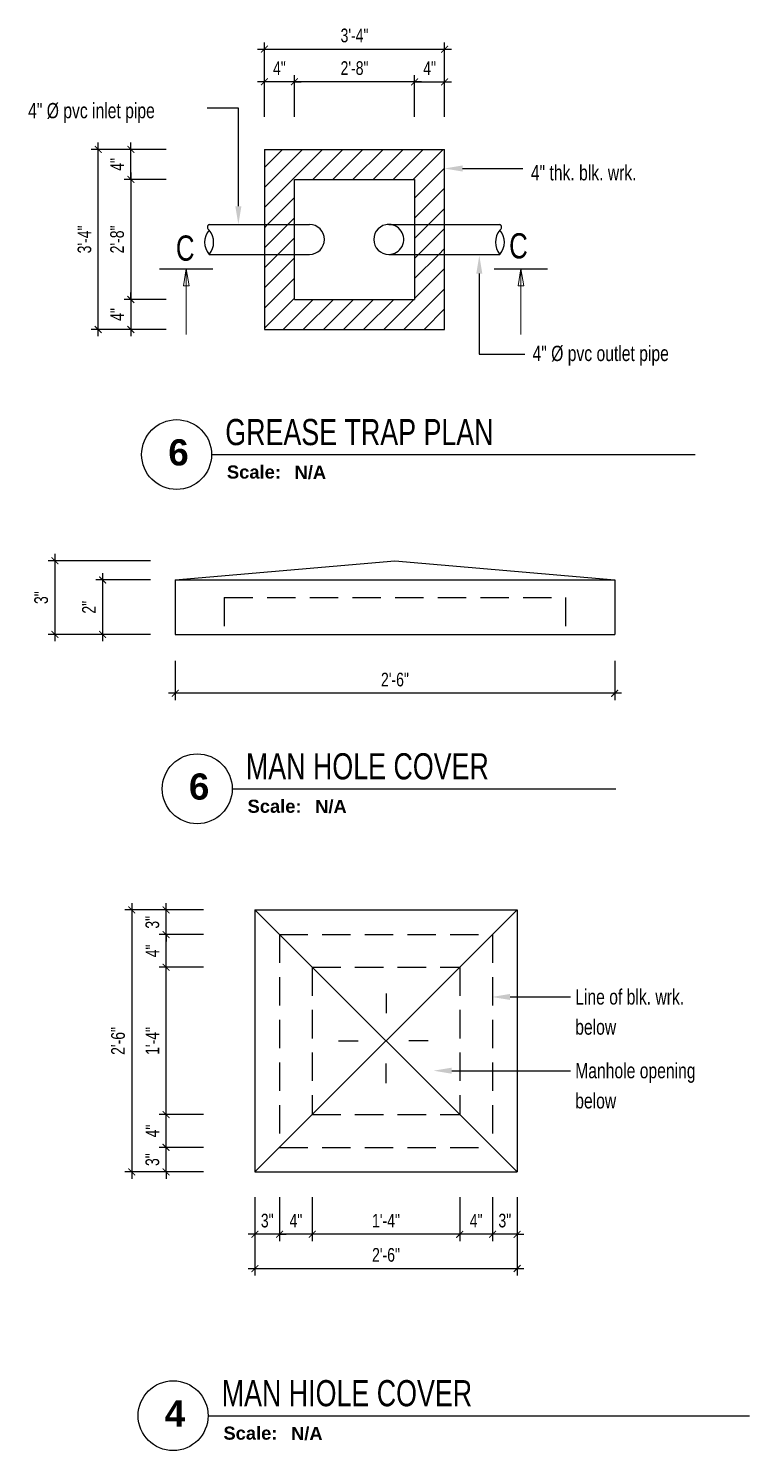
# Model space of a CAD drawing. Header units: inches. Extents: x 8351 to 42256, y 21052 to 33437.
# Drawn here: x 16899.5 to 17057.9, y 24155.7 to 24468.4 of the extents above; entities that cross this region are included whole.
import ezdxf
from ezdxf.enums import TextEntityAlignment as Align

# ---------------------------------------------------------------- set-up
doc = ezdxf.new("R2010")
doc.units = ezdxf.units.IN
doc.header["$MEASUREMENT"] = 0
doc.linetypes.add('DASHED2', pattern=[0.375, 0.25, -0.125])
doc.layers.add('text', color=7, linetype='Continuous', lineweight=9)
doc.layers.add('wall', color=7, linetype='Continuous', lineweight=53)
doc.layers.add('window', color=7, linetype='Continuous')
doc.styles.add('AEP style', font='swisscl.ttf')
doc.styles.add('SANSSERIFBOLD', font='sanssb__.ttf')
doc.styles.get("Standard").update_dxf_attribs({"font": 'consolab.ttf', "height": 11})
doc.dimstyles.new('A4', dxfattribs={"dimscale": 47, "dimtxt": 12, "dimasz": 0.1875, "dimexe": 0.18, "dimexo": 0.0625, "dimgap": 0.09, "dimtad": 1, "dimdec": 0, "dimzin": 0, "dimdsep": 46, "dimlunit": 4, "dimtxsty": 'Standard', "dimcen": 0.09, "dimclrd": 252, "dimclre": 252, "dimadec": 0, "dimazin": 0, "dimtfac": 1, "dimtdec": 0, "dimtix": 1, "dimtofl": 0, "dimtmove": 2, "dimatfit": 3, "dimfxl": 1, "dimtolj": 1, "dimtzin": 0, "dimlwd": 18, "dimlwe": 18, "dimarcsym": 0})

# ---------------------------------------------------------------- blocks, each defined once
blk = doc.blocks.new('_ArchTick')
at = {"color": 0, "linetype": 'ByBlock', "const_width": 0.15}
blk.add_lwpolyline([(-0.5, -0.5), (0.5, 0.5)], dxfattribs=at)
blk = doc.blocks.new('*U424')
blk.add_line((0.842, -0.513), (4.714, -0.513))
at = {"lineweight": 25}
blk.add_circle((0.592, -0.513), 0.25, dxfattribs=at)
at = {"insert": (0.952, -0.591), "char_height": 0.0938, "width": 0.39163, "attachment_point": 1, "style": 'SANSSERIFBOLD'}
blk.add_mtext('Scale: ', dxfattribs=at)
at = {"ltscale": 15, "style": 'SANSSERIFBOLD', "flags": 8}
blk.add_attdef('VIEWNAME', text='', height=0.188, dxfattribs=at).set_placement((0.942, -0.511), align=Align.BOTTOM_LEFT)
blk.add_attdef('#', text='', height=0.188, dxfattribs=at).set_placement((0.592, -0.511), align=Align.MIDDLE_CENTER)
blk.add_attdef('VPSCALE', text='', height=0.0938, dxfattribs=at).set_placement((1.362, -0.589), align=Align.TOP_LEFT)
blk = doc.blocks.new('*U430')
blk.add_line((0.842, -0.513), (3.585, -0.513))
at = {"lineweight": 25}
blk.add_circle((0.592, -0.513), 0.25, dxfattribs=at)
at = {"insert": (0.952, -0.591), "char_height": 0.0938, "width": 0.39163, "attachment_point": 1, "style": 'SANSSERIFBOLD'}
blk.add_mtext('Scale: ', dxfattribs=at)
at = {"ltscale": 15, "style": 'SANSSERIFBOLD', "flags": 8}
blk.add_attdef('VIEWNAME', text='', height=0.188, dxfattribs=at).set_placement((0.942, -0.511), align=Align.BOTTOM_LEFT)
blk.add_attdef('#', text='', height=0.188, dxfattribs=at).set_placement((0.592, -0.511), align=Align.MIDDLE_CENTER)
blk.add_attdef('VPSCALE', text='', height=0.0938, dxfattribs=at).set_placement((1.362, -0.589), align=Align.TOP_LEFT)
blk = doc.blocks.new('*U426')
blk.add_line((0.842, -0.513), (4.301, -0.513))
at = {"lineweight": 25}
blk.add_circle((0.592, -0.513), 0.25, dxfattribs=at)
at = {"insert": (0.952, -0.591), "char_height": 0.0938, "width": 0.39163, "attachment_point": 1, "style": 'SANSSERIFBOLD'}
blk.add_mtext('Scale: ', dxfattribs=at)
at = {"ltscale": 15, "style": 'SANSSERIFBOLD', "flags": 8}
blk.add_attdef('VIEWNAME', text='', height=0.188, dxfattribs=at).set_placement((0.942, -0.511), align=Align.BOTTOM_LEFT)
blk.add_attdef('#', text='', height=0.188, dxfattribs=at).set_placement((0.592, -0.511), align=Align.MIDDLE_CENTER)
blk.add_attdef('VPSCALE', text='', height=0.0938, dxfattribs=at).set_placement((1.362, -0.589), align=Align.TOP_LEFT)

msp = doc.modelspace()

# ---------------------------------------------------------------- linework, layer by layer
at = {"color": 0}
for p, q in [((16949.81, 24463.86), (16992.41, 24463.86)), ((16951.31, 24458.18), (16951.31, 24465.36)), ((16990.91, 24458.18), (16990.91, 24465.36)), ((16951.31, 24456.68), (16949.81, 24456.68)), ((16951.31, 24448.95), (16951.31, 24458.18)), ((16957.91, 24456.68), (16951.31, 24456.68)), ((16985.81, 24456.68), (16956.41, 24456.68)), ((16957.91, 24448.95), (16957.91, 24458.18)), ((16957.91, 24456.68), (16959.41, 24456.68)), ((16984.31, 24456.68), (16982.81, 24456.68)), ((16984.31, 24448.95), (16984.31, 24458.18)), ((16984.31, 24456.68), (16990.91, 24456.68)), ((16990.91, 24448.95), (16990.91, 24458.18)), ((16990.91, 24456.68), (16992.41, 24456.68)), ((16920.47, 24441.82), (16913.29, 24441.82)), ((16914.79, 24400.72), (16914.79, 24443.32)), ((16929.7, 24441.82), (16920.47, 24441.82)), ((16921.97, 24441.82), (16921.97, 24443.32)), ((16921.97, 24435.22), (16921.97, 24441.82)), ((16951.31, 24441.82), (16990.91, 24441.82)), ((16951.31, 24441.82), (16951.31, 24418.72)), ((16990.91, 24425.32), (16990.91, 24441.82)), ((16929.7, 24435.22), (16920.47, 24435.22)), ((16921.97, 24436.72), (16921.97, 24407.32)), ((16921.97, 24435.22), (16921.97, 24433.72)), ((16957.91, 24418.72), (16957.91, 24435.22)), ((16957.91, 24435.22), (16984.31, 24435.22)), ((16984.31, 24435.22), (16984.31, 24418.72)), ((16939.18, 24425.32), (16951.31, 24425.32)), ((16951.31, 24425.32), (16957.91, 24425.32)), ((16957.91, 24425.32), (16961.21, 24425.32)), ((16978.63, 24425.32), (16984.31, 24425.32)), ((16984.31, 24425.32), (16990.91, 24425.32)), ((16990.91, 24402.22), (16990.91, 24425.32)), ((16990.91, 24425.32), (17003.05, 24425.32)), ((16939.18, 24418.72), (16951.31, 24418.72)), ((16951.31, 24418.72), (16951.31, 24402.22)), ((16951.31, 24418.72), (16957.91, 24418.72)), ((16957.91, 24408.82), (16957.91, 24418.72)), ((16957.91, 24418.72), (16961.21, 24418.72)), ((16978.63, 24418.72), (16984.31, 24418.72)), ((16984.31, 24418.72), (16984.31, 24408.82)), ((16984.31, 24418.72), (16990.91, 24418.72)), ((16990.91, 24418.72), (17003.05, 24418.72)), ((16928.3, 24415.57), (16940.02, 24415.57)), ((17001.82, 24415.57), (17013.54, 24415.57)), ((16921.97, 24408.82), (16921.97, 24410.32)), ((16929.7, 24408.82), (16920.47, 24408.82)), ((16921.97, 24408.82), (16921.97, 24402.22)), ((16957.91, 24408.82), (16984.31, 24408.82)), ((16920.47, 24402.22), (16913.29, 24402.22)), ((16929.7, 24402.22), (16920.47, 24402.22)), ((16921.97, 24402.22), (16921.97, 24400.72)), ((16951.31, 24402.22), (16990.91, 24402.22)), ((16931.71, 24347.13), (16979.99, 24351.35)), ((16979.99, 24351.35), (17028.28, 24347.13)), ((16931.71, 24347.13), (16931.71, 24335.15)), ((16931.71, 24347.13), (17028.28, 24347.13)), ((17028.28, 24347.13), (17028.28, 24335.15)), ((16931.71, 24335.15), (17028.28, 24335.15)), ((16949.23, 24274.56), (16949.23, 24216.96)), ((16949.23, 24274.56), (17006.83, 24274.56)), ((17006.83, 24274.56), (17006.83, 24216.96)), ((16949.23, 24216.96), (17006.83, 24216.96))]:
    msp.add_line(p, q, dxfattribs=at)
at = {"color": 0, "linetype": 'ByBlock'}
for p, q in [((16951.31, 24437.87), (16955.27, 24441.82)), ((16951.31, 24433.45), (16959.69, 24441.82)), ((16951.31, 24429.03), (16964.11, 24441.82)), ((16961.93, 24435.22), (16968.53, 24441.82)), ((16966.35, 24435.22), (16972.95, 24441.82)), ((16970.77, 24435.22), (16977.37, 24441.82)), ((16975.18, 24435.22), (16981.78, 24441.82)), ((16979.6, 24435.22), (16986.2, 24441.82)), ((16984.02, 24435.22), (16990.62, 24441.82)), ((16984.31, 24431.09), (16990.91, 24437.69)), ((16952.03, 24425.32), (16957.91, 24431.21)), ((16984.31, 24426.67), (16990.91, 24433.27)), ((16987.38, 24425.32), (16990.91, 24428.85)), ((16951.31, 24424.61), (16952.03, 24425.32)), ((16951.31, 24420.19), (16956.45, 24425.32)), ((16956.45, 24425.32), (16957.91, 24426.79)), ((16984.31, 24422.25), (16987.38, 24425.32)), ((16954.27, 24418.72), (16957.91, 24422.37)), ((16985.2, 24418.72), (16990.84, 24424.36)), ((16951.31, 24415.77), (16954.27, 24418.72)), ((16984.31, 24417.83), (16985.2, 24418.72)), ((16984.31, 24413.41), (16989.62, 24418.72)), ((16989.62, 24418.72), (16990.84, 24419.94)), ((16951.31, 24411.35), (16957.91, 24417.95)), ((16984.31, 24409), (16990.91, 24415.6)), ((16951.31, 24406.93), (16957.91, 24413.53)), ((16981.96, 24402.22), (16990.91, 24411.18)), ((16951.31, 24402.51), (16957.91, 24409.11)), ((16955.44, 24402.22), (16962.04, 24408.82)), ((16959.86, 24402.22), (16966.46, 24408.82)), ((16964.28, 24402.22), (16970.88, 24408.82)), ((16968.7, 24402.22), (16975.3, 24408.82)), ((16973.12, 24402.22), (16979.72, 24408.82)), ((16977.54, 24402.22), (16984.14, 24408.82)), ((16986.38, 24402.22), (16990.91, 24406.76)), ((16990.8, 24402.22), (16990.91, 24402.34)), ((16926.26, 24351.35), (16903.78, 24351.35)), ((16905.28, 24352.85), (16905.28, 24333.65)), ((16926.26, 24347.13), (16914.27, 24347.13)), ((16915.77, 24348.63), (16915.77, 24333.65)), ((16926.26, 24335.15), (16903.78, 24335.15)), ((16931.71, 24329.38), (16931.71, 24320.72)), ((17028.28, 24329.38), (17028.28, 24320.72)), ((17029.78, 24322.22), (16930.21, 24322.22)), ((16922.17, 24276.06), (16922.17, 24215.46)), ((16929.71, 24274.56), (16929.71, 24276.06)), ((16928.21, 24274.56), (16920.67, 24274.56)), ((16937.91, 24274.56), (16928.21, 24274.56)), ((16929.71, 24269.16), (16929.71, 24274.56)), ((16937.91, 24269.16), (16928.21, 24269.16)), ((16929.71, 24260.46), (16929.71, 24270.66)), ((16929.71, 24269.16), (16929.71, 24267.66)), ((16929.71, 24228.06), (16929.71, 24263.46)), ((16937.91, 24261.96), (16928.21, 24261.96)), ((16929.71, 24220.86), (16929.71, 24231.06)), ((16937.91, 24229.56), (16928.21, 24229.56)), ((16937.91, 24222.36), (16928.21, 24222.36)), ((16929.71, 24222.36), (16929.71, 24223.86)), ((16929.71, 24216.96), (16929.71, 24222.36)), ((16928.21, 24216.96), (16920.67, 24216.96)), ((16937.91, 24216.96), (16928.21, 24216.96)), ((16929.71, 24216.96), (16929.71, 24215.46)), ((16949.23, 24211.44), (16949.23, 24201.74)), ((16954.63, 24211.44), (16954.63, 24201.74)), ((16961.83, 24211.44), (16961.83, 24201.74)), ((16994.23, 24211.44), (16994.23, 24201.74)), ((17001.43, 24211.44), (17001.43, 24201.74)), ((17006.83, 24211.44), (17006.83, 24201.74)), ((16949.23, 24203.24), (16947.73, 24203.24)), ((16954.63, 24203.24), (16949.23, 24203.24)), ((16963.33, 24203.24), (16953.13, 24203.24)), ((16954.63, 24203.24), (16956.13, 24203.24)), ((16995.73, 24203.24), (16960.33, 24203.24)), ((17002.93, 24203.24), (16992.73, 24203.24)), ((17001.43, 24203.24), (16999.93, 24203.24)), ((17006.83, 24203.24), (17001.43, 24203.24)), ((17006.83, 24203.24), (17008.33, 24203.24)), ((16949.23, 24201.74), (16949.23, 24194.2)), ((17006.83, 24201.74), (17006.83, 24194.2)), ((16947.73, 24195.7), (17008.33, 24195.7))]:
    msp.add_line(p, q, dxfattribs=at)
at = {"color": 0}
for centre, radius, start, end in [((16939.51, 24424.7), 0.707, 118.068, 241.932), ((16961.21, 24422.02), 3.3, 270, 90), ((16978.63, 24422.02), 3.3, 90, 270), ((16978.63, 24422.02), 3.3, 270, 96.361), ((17002.72, 24424.7), 0.707, 298.068, 61.932), ((16942.31, 24421.4), 4.12, 139.5348, 220.4652), ((16936.04, 24421.4), 4.12, 319.5348, 40.4652), ((17006.19, 24421.4), 4.12, 139.5348, 220.4652), ((16999.92, 24421.4), 4.12, 319.5348, 40.4652)]:
    msp.add_arc(centre, radius, start, end, dxfattribs=at)
at = {"layer": 'wall', "color": 0, "linetype": 'DASHED2', "lineweight": 25, "ltscale": 25}
for p, q in [((16942.51, 24343.25), (16942.51, 24335.15)), ((16942.51, 24343.25), (17017.48, 24343.25)), ((17017.48, 24343.25), (17017.48, 24335.15)), ((16954.63, 24269.16), (17001.43, 24269.16)), ((16954.63, 24269.16), (16954.63, 24222.36)), ((17001.43, 24269.16), (17001.43, 24222.36)), ((16961.83, 24261.96), (16994.23, 24261.96)), ((16961.83, 24261.96), (16961.83, 24229.56)), ((16994.23, 24261.96), (16994.23, 24229.56)), ((16961.83, 24229.56), (16994.23, 24229.56)), ((16954.63, 24222.36), (17001.43, 24222.36))]:
    msp.add_line(p, q, dxfattribs=at)
at = {"layer": 'wall', "color": 0, "lineweight": 25}
for p, q in [((16949.23, 24274.56), (17006.83, 24216.96)), ((17006.83, 24274.56), (16949.23, 24216.96))]:
    msp.add_line(p, q, dxfattribs=at)
at = {"layer": 'wall', "color": 0, "lineweight": 25, "ltscale": 10}
for points in [[(16978.03, 24256.17), (16978.03, 24253.5), (16978.03, 24251.87)], [(16967.62, 24245.76), (16970.29, 24245.76), (16971.92, 24245.76)]]:
    msp.add_lwpolyline(points, dxfattribs=at)
at = {"layer": 'wall', "color": 0, "lineweight": 25, "ltscale": 10, "extrusion": (0, 0, -1)}
for points in [[(-16987.32, 24245.76), (-16984.65, 24245.76), (-16983.02, 24245.76)], [(-16978.03, 24236.47), (-16978.03, 24239.14), (-16978.03, 24240.77)]]:
    msp.add_lwpolyline(points, dxfattribs=at)
at = {"layer": 'window', "color": 0}
for points in [[(16945.59, 24429.32), (16945.59, 24450.92), (16938.71, 24450.92)], [(16994.84, 24437.62), (17008.11, 24437.62)], [(16998.53, 24414.5), (16998.53, 24396.78), (17008.54, 24396.78)], [(17005.3, 24255.43), (17018.57, 24255.43)], [(16992.46, 24239.22), (17018.57, 24239.22)]]:
    msp.add_lwpolyline(points, dxfattribs=at)
for points in [[(16994.84, 24436.95), (16990.84, 24437.62), (16994.84, 24438.29)], [(16946.26, 24429.32), (16945.59, 24425.32), (16944.93, 24429.32)], [(16997.86, 24414.5), (16998.53, 24418.5), (16999.19, 24414.5)], [(17005.3, 24254.77), (17001.3, 24255.43), (17005.3, 24256.1)], [(16992.46, 24238.55), (16988.46, 24239.22), (16992.46, 24239.88)]]:
    msp.add_solid(points, dxfattribs=at)

# ---------------------------------------------------------------- block references
at = {"color": 0, "xscale": 1.5, "yscale": 1.5, "zscale": 1.5}
for p, rotation in [((16951.31, 24463.86), 180), ((16957.91, 24456.68), 180), ((16957.91, 24456.68), 180), ((16990.91, 24456.68), 180), ((16914.79, 24441.82), 90), ((16921.97, 24441.82), 270), ((16921.97, 24435.22), 90), ((16921.97, 24435.22), 90), ((16921.97, 24408.82), 270), ((16921.97, 24408.82), 270), ((16914.79, 24402.22), 270), ((16921.97, 24402.22), 90)]:
    msp.add_blockref('_ArchTick', p, dxfattribs=dict(at, rotation=rotation))
for p in [(16990.91, 24463.86), (16951.31, 24456.68), (16984.31, 24456.68), (16984.31, 24456.68)]:
    msp.add_blockref('_ArchTick', p, dxfattribs=at)
at = {"color": 0, "lineweight": 9}
ref = msp.add_blockref('*U426', (16913.84, 24390.47), dxfattribs=dict(at, xscale=30.72013234706868, yscale=30.72013234706868, zscale=30.72013234706868))
ref.add_attrib('#', '6', dxfattribs={"ltscale": 15, "height": 5.76, "style": 'SANSSERIFBOLD'}).set_placement((16932.44, 24375.2), align=Align.MIDDLE_CENTER)
ref.add_attrib('VIEWNAME', 'GREASE TRAP PLAN', dxfattribs={"ltscale": 15, "height": 5.7494, "style": 'AEP style'}).set_placement((16942.72, 24375.06), align=Align.BOTTOM_LEFT)
ref.add_attrib('VPSCALE', 'N/A', dxfattribs={"ltscale": 15, "height": 2.88, "style": 'SANSSERIFBOLD'}).set_placement((16957.94, 24372.24), align=Align.TOP_LEFT)
at = {"color": 0, "linetype": 'ByBlock', "xscale": 1.5, "yscale": 1.5, "zscale": 1.5}
for p, rotation in [((16905.28, 24351.35), 90), ((16915.77, 24347.13), 90), ((16905.28, 24335.15), 270), ((16915.77, 24335.15), 270), ((16931.71, 24322.22), 180), ((16922.17, 24274.56), 90), ((16929.71, 24274.56), 270), ((16929.71, 24269.16), 90), ((16929.71, 24269.16), 90), ((16929.71, 24261.96), 90), ((16929.71, 24261.96), 270), ((16929.71, 24229.56), 90), ((16929.71, 24229.56), 270), ((16929.71, 24222.36), 270), ((16929.71, 24222.36), 270), ((16922.17, 24216.96), 270), ((16929.71, 24216.96), 90), ((16954.63, 24203.24), 180), ((16954.63, 24203.24), 180), ((16961.83, 24203.24), 180), ((16994.23, 24203.24), 180), ((17006.83, 24203.24), 180), ((16949.23, 24195.7), 180)]:
    msp.add_blockref('_ArchTick', p, dxfattribs=dict(at, rotation=rotation))
for p in [(17028.28, 24322.22), (16949.23, 24203.24), (16961.83, 24203.24), (16994.23, 24203.24), (17001.43, 24203.24), (17001.43, 24203.24), (17006.83, 24195.7)]:
    msp.add_blockref('_ArchTick', p, dxfattribs=at)
at = {"color": 0, "lineweight": 9}
ref = msp.add_blockref('*U430', (16918.37, 24316.97), dxfattribs=dict(at, xscale=30.72013234706868, yscale=30.72013234706868, zscale=30.72013234706868))
ref.add_attrib('#', '6', dxfattribs={"ltscale": 15, "height": 5.76, "style": 'SANSSERIFBOLD'}).set_placement((16936.97, 24301.71), align=Align.MIDDLE_CENTER)
ref.add_attrib('VIEWNAME', 'MAN HOLE COVER', dxfattribs={"ltscale": 15, "height": 5.7494, "style": 'AEP style'}).set_placement((16947.25, 24301.56), align=Align.BOTTOM_LEFT)
ref.add_attrib('VPSCALE', 'N/A', dxfattribs={"ltscale": 15, "height": 2.88, "style": 'SANSSERIFBOLD'}).set_placement((16962.47, 24298.75), align=Align.TOP_LEFT)
ref = msp.add_blockref('*U424', (16913.07, 24179.11), dxfattribs=dict(at, xscale=30.72013234706868, yscale=30.72013234706868, zscale=30.72013234706868))
ref.add_attrib('#', '4', dxfattribs={"ltscale": 15, "height": 5.76, "style": 'SANSSERIFBOLD'}).set_placement((16931.66, 24163.84), align=Align.MIDDLE_CENTER)
ref.add_attrib('VIEWNAME', 'MAN HIOLE COVER', dxfattribs={"ltscale": 15, "height": 5.7494, "style": 'AEP style'}).set_placement((16941.94, 24163.7), align=Align.BOTTOM_LEFT)
ref.add_attrib('VPSCALE', 'N/A', dxfattribs={"ltscale": 15, "height": 2.88, "style": 'SANSSERIFBOLD'}).set_placement((16957.17, 24160.89), align=Align.TOP_LEFT)

# ---------------------------------------------------------------- texts
at = {"color": 0, "style": 'AEP style'}
for s, p in [('4" %%C pvc inlet pipe', (16899.4, 24448.67)), ('4" thk. blk. wrk.', (17009.84, 24435.01)), ('4" %%C pvc outlet pipe', (17010.22, 24395.28)), ('Line of blk. wrk.', (17019.6, 24253.77)), ('below', (17019.6, 24247.14)), ('Manhole opening', (17019.6, 24237.55)), ('below', (17019.6, 24230.92))]:
    msp.add_text(s, height=3.36, dxfattribs=at).set_placement(p)
at = {"color": 0, "char_height": 3, "attachment_point": 5, "style": 'AEP style'}
for s, insert in [('\\A1;3\'-4"', (16971.11, 24466.86)), ('\\A1;4"', (16954.61, 24459.68)), ('\\A1;2\'-8"', (16971.11, 24459.68)), ('\\A1;4"', (16987.61, 24459.68))]:
    msp.add_mtext(s, dxfattribs=dict(at, insert=insert))
at = {"color": 0, "char_height": 3, "attachment_point": 5, "rotation": 90, "style": 'AEP style'}
for s, insert in [('\\A1;4"', (16918.97, 24438.52)), ('\\A1;3\'-4"', (16911.79, 24422.02)), ('\\A1;2\'-8"', (16918.97, 24422.02)), ('\\A1;4"', (16918.97, 24405.52))]:
    msp.add_mtext(s, dxfattribs=dict(at, insert=insert))
at = {"color": 0, "linetype": 'ByBlock', "char_height": 3, "attachment_point": 5, "rotation": 90, "style": 'AEP style'}
for s, insert in [('\\A1;3"', (16902.28, 24343.25)), ('\\A1;2"', (16912.77, 24341.14)), ('\\A1;3"', (16926.71, 24271.86)), ('\\A1;4"', (16926.71, 24265.56)), ('\\A1;2\'-6"', (16919.17, 24245.76)), ('\\A1;1\'-4"', (16926.71, 24245.76)), ('\\A1;4"', (16926.71, 24225.96)), ('\\A1;3"', (16926.71, 24219.66))]:
    msp.add_mtext(s, dxfattribs=dict(at, insert=insert))
at = {"color": 0, "linetype": 'ByBlock', "char_height": 3, "attachment_point": 5, "style": 'AEP style'}
for s, insert in [('\\A1;2\'-6"', (16979.99, 24325.22)), ('\\A1;3"', (16951.93, 24206.24)), ('\\A1;4"', (16958.23, 24206.24)), ('\\A1;1\'-4"', (16978.03, 24206.24)), ('\\A1;4"', (16997.83, 24206.24)), ('\\A1;3"', (17004.13, 24206.24)), ('\\A1;2\'-6"', (16978.03, 24198.7))]:
    msp.add_mtext(s, dxfattribs=dict(at, insert=insert))
at = {"layer": 'text', "color": 0, "style": 'AEP style'}
for p in [(16931.87, 24417.35), (17005.08, 24417.85)]:
    msp.add_text('C', height=5.54, dxfattribs=at).set_placement(p)

# ---------------------------------------------------------------- leaders
at = {"color": 0}
for points in [[(16934.16, 24415.57), (16934.16, 24401.12)], [(17007.68, 24415.57), (17007.68, 24401.12)]]:
    msp.add_leader(points, dimstyle='A4', override={"dimscale": 20, "dimtad": 0, "dimldrblk": 'ClosedBlank'}, dxfattribs=at)

doc.saveas('drawing.dxf')
